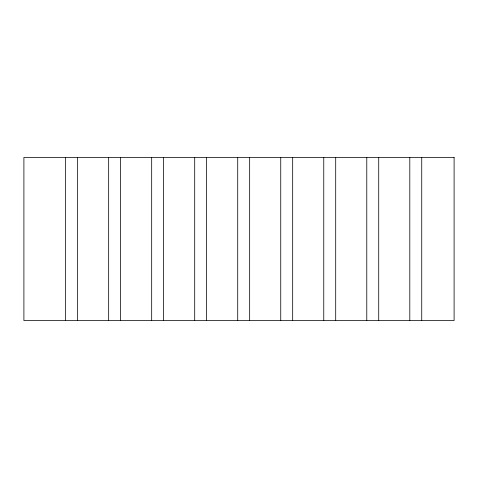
<?xml version="1.0" encoding="UTF-8"?>
<svg xmlns="http://www.w3.org/2000/svg" width="478" height="478" viewBox="0 0 478 478"><rect width="100%" height="100%" fill="white"/><g stroke="black" fill="none" stroke-linecap="round" stroke-linejoin="round"><path stroke-width="0.72" d="M421.739 157.435L421.739 320.565M409.801 157.435L409.801 320.565M378.719 157.435L378.719 320.565M366.781 157.435L366.781 320.565M335.699 157.435L335.699 320.565M323.761 157.435L323.761 320.565M292.679 157.435L292.679 320.565M280.741 157.435L280.741 320.565M249.659 157.435L249.659 320.565M237.721 157.435L237.721 320.565M206.639 157.435L206.639 320.565M194.701 157.435L194.701 320.565M163.619 157.435L163.619 320.565M151.681 157.435L151.681 320.565M120.599 157.435L120.599 320.565M108.661 157.435L108.661 320.565M77.579 157.435L77.579 320.565M65.641 157.435L65.641 320.565M454.1 157.435L23.9 157.435L23.9 320.565L454.1 320.565L454.1 157.435"/></g></svg>
